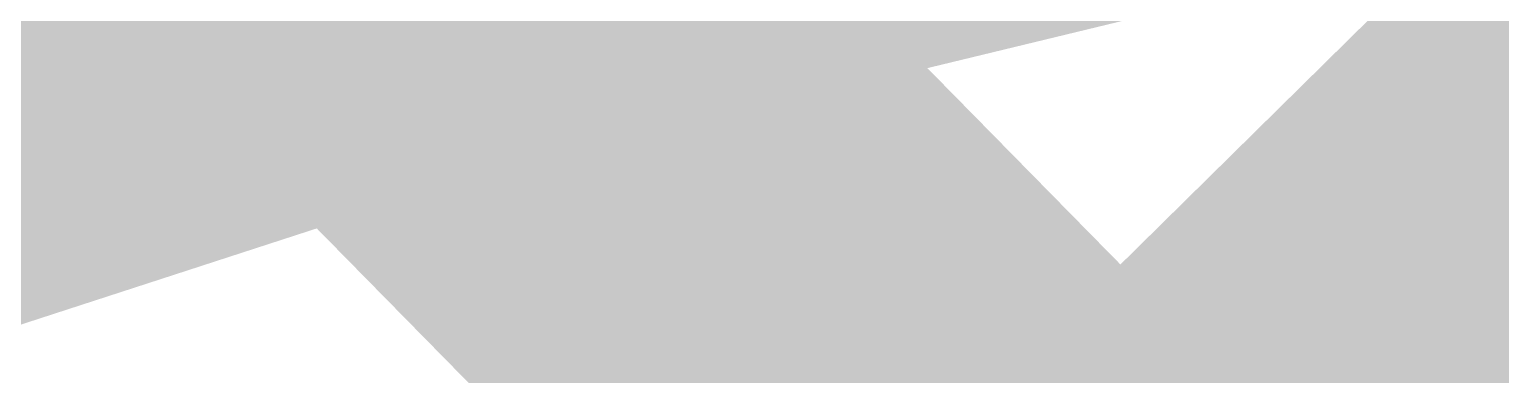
# Model space of a CAD drawing. Header units: metres. Extents: x 317370 to 326712, y 1824935 to 1838812.
# Drawn here: x 322037.54 to 322045.66, y 1831859.04 to 1831860.94 of the extents above; entities that cross this region are included whole.
import ezdxf

# ---------------------------------------------------------------- set-up
doc = ezdxf.new("R2010")
doc.units = ezdxf.units.M
doc.header["$MEASUREMENT"] = 0
for name, color, linetype in [('LOW TIDE LINE', 5, 'Continuous'), ('RIVER', 4, 'Continuous'), ('SURVEY PLOT BOUNDARY', 35, 'Continuous'), ('VILLAGE BOUNDARY', 212, 'Continuous')]:
    doc.layers.add(name, color=color, linetype=linetype)

# ---------------------------------------------------------------- blocks, each defined once
blk = doc.blocks.new('81')
at = {"layer": 'LOW TIDE LINE', "lineweight": 18}
blk.add_lwpolyline([(322160.5657, 1831872.7116, 3.0234, 3.0234, 0), (322160.5975, 1831876.743, 3.0234, 3.0234, 0), (322152.5677, 1831880.8379, 3.0234, 3.0234, 0), (322148.5369, 1831880.8696, 3.0234, 3.0234, 0), (322136.4447, 1831880.9647, 3.0234, 3.0234, 0), (322132.4139, 1831880.9965, 3.0234, 3.0234, 0), (322132.3821, 1831876.9651, 3.0234, 3.0234, 0), (322128.3514, 1831876.9968, 3.0234, 3.0234, 0), (322124.3206, 1831877.0285, 3.0234, 3.0234, 0), (322120.2899, 1831877.0602, 3.0234, 3.0234, 0), (322112.1966, 1831873.0922, 3.0234, 3.0234, 0), (322108.1659, 1831873.124, 3.0234, 3.0234, 0), (322100.0409, 1831865.1246, 3.0234, 3.0234, 0), (322091.9794, 1831865.188, 3.0234, 3.0234, 0), (322083.9497, 1831869.2829, 3.0234, 3.0234, 0), (322067.7949, 1831865.3783, 3.0234, 3.0234, 0), (322059.7333, 1831865.4418, 3.0234, 3.0234, 0), (322055.7026, 1831865.4735, 3.0234, 3.0234, 0), (322039.5478, 1831861.569, 3.0234, 3.0234, 0), (322027.4556, 1831861.6641, 3.0234, 3.0234, 0), (322015.3633, 1831861.7593, 3.0234, 3.0234, 0)], format="xyseb", dxfattribs=at)
at = {"layer": 'RIVER', "flags": 128}
blk.add_lwpolyline([(322039.5478, 1831861.569, 3.0234, 3.0234, 0), (322055.7026, 1831865.4735, 3.0234, 3.0234, 0), (322059.7333, 1831865.4418, 3.0234, 3.0234, 0), (322067.7949, 1831865.3783, 3.0234, 3.0234, 0), (322083.9497, 1831869.2829, 3.0234, 3.0234, 0), (322091.9794, 1831865.188, 3.0234, 3.0234, 0), (322100.0409, 1831865.1246, 3.0234, 3.0234, 0), (322108.1659, 1831873.124, 3.0234, 3.0234, 0), (322112.1966, 1831873.0922, 3.0234, 3.0234, 0), (322120.2899, 1831877.0602, 3.0234, 3.0234, 0), (322124.3206, 1831877.0285, 3.0234, 3.0234, 0), (322132.3821, 1831876.9651, 3.0234, 3.0234, 0), (322132.4139, 1831880.9965, 3.0234, 3.0234, 0), (322136.4447, 1831880.9647, 3.0234, 3.0234, 0), (322148.5369, 1831880.8696, 3.0234, 3.0234, 0), (322152.5677, 1831880.8379, 3.0234, 3.0234, 0), (322160.5975, 1831876.743, 3.0234, 3.0234, 0), (322160.5657, 1831872.7116, 3.0234, 3.0234, 0), (322164.5647, 1831868.6485, 3.0234, 3.0234, 0), (322164.5013, 1831860.5857, 3.0234, 3.0234, 0), (322168.5004, 1831856.5226, 3.0234, 3.0234, 0), (322176.5302, 1831852.4278, 3.0234, 3.0234, 0)], format="xyseb", dxfattribs=at)
at = {"layer": 'SURVEY PLOT BOUNDARY', "lineweight": 18, "const_width": 0.6047}
blk.add_lwpolyline([(322007.2066, 1831849.7285), (322023.3931, 1831857.6644), (322027.4239, 1831857.6327), (322039.5478, 1831861.569), (322043.5469, 1831857.5058), (322047.6094, 1831861.5055), (322055.7026, 1831865.4735), (322059.7016, 1831861.4104), (322063.7324, 1831861.3787), (322075.8247, 1831861.2835), (322079.8871, 1831865.2832), (322083.9497, 1831869.2829), (322087.9487, 1831865.2198), (322108.1025, 1831865.0612)], dxfattribs=at)
at = {"layer": 'VILLAGE BOUNDARY', "lineweight": 50, "const_width": 3.0234}
blk.add_lwpolyline([(322027.4239, 1831857.6327), (322039.5478, 1831861.569), (322043.5469, 1831857.5058), (322047.6094, 1831861.5055), (322055.7026, 1831865.4735), (322059.7016, 1831861.4104), (322063.7324, 1831861.3787), (322067.7632, 1831861.3469)], dxfattribs=at)

msp = doc.modelspace()

# ---------------------------------------------------------------- block references
msp.add_blockref('81', (0, 0))

doc.saveas('drawing.dxf')
